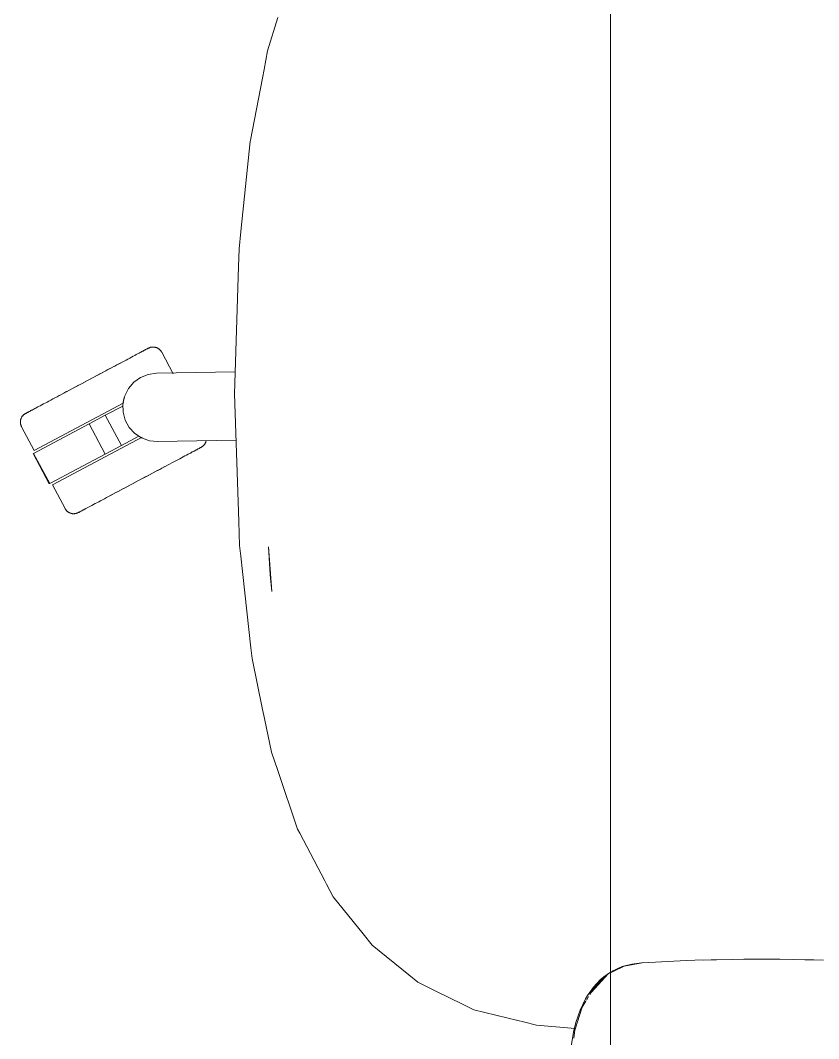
# Model space of a CAD drawing. Header units: millimetres. Extents: x 155927 to 326028, y -36033 to 97293.
# Drawn here: x 186959.2 to 187286.1, y 30465.7 to 30882.9 of the extents above; entities that cross this region are included whole.
import ezdxf

# ---------------------------------------------------------------- set-up
doc = ezdxf.new("R2010")
doc.units = ezdxf.units.MM
doc.header["$MEASUREMENT"] = 0
doc.layers.add('G-IMPT', color=8, linetype='CONTINUOUS', lineweight=9)
doc.layers.add('I-FURN', color=8, linetype='CONTINUOUS', lineweight=9)

msp = doc.modelspace()

# ---------------------------------------------------------------- linework, layer by layer
at = {"layer": 'G-IMPT'}
for p, q in [((187064.65, 30884.04), (187060.45, 30870.44)), ((187060.45, 30870.44), (187058.99, 30862.83)), ((187058.29, 30859.17), (187058.99, 30862.83)), ((187058.29, 30859.17), (187053.42, 30833.79)), ((187053.33, 30833.33), (187049.51, 30796.34)), ((187053.33, 30833.33), (187053.42, 30833.79)), ((187049.51, 30796.34), (187048.78, 30789.27)), ((187048.56, 30782.01), (187048.78, 30789.27)), ((187046.94, 30729.85), (187048.56, 30782.01)), ((187048.64, 30677.66), (187046.94, 30729.85)), ((187048.64, 30677.66), (187048.97, 30667.72)), ((187049.45, 30663.35), (187048.97, 30667.72)), ((187060.85, 30667.19), (187061.48, 30655.85)), ((187060.85, 30667.19), (187062.1, 30648.91)), ((187049.45, 30663.35), (187053.58, 30625.9)), ((187062.1, 30648.91), (187061.48, 30655.85)), ((187054.06, 30621.49), (187053.58, 30625.9)), ((187058.41, 30600.54), (187054.06, 30621.49)), ((187058.41, 30600.54), (187059.18, 30596.86)), ((187059.18, 30596.86), (187062.05, 30583.04)), ((187064.56, 30575.61), (187062.05, 30583.04)), ((187064.56, 30575.61), (187072.71, 30551.52)), ((187073.59, 30549.86), (187072.71, 30551.52)), ((187083.89, 30530.35), (187073.59, 30549.86)), ((187083.89, 30530.35), (187084.61, 30528.97)), ((187087.32, 30523.84), (187084.61, 30528.97)), ((187087.32, 30523.84), (187099.53, 30508.71)), ((187103.29, 30504.05), (187099.53, 30508.71)), ((187118.24, 30491.88), (187103.29, 30504.05)), ((187201.27, 30493.26), (187205.59, 30495.24)), ((187202.17, 30493.34), (187206.43, 30495.44)), ((187209.54, 30496.31), (187205.59, 30495.24)), ((187206.43, 30495.44), (187213.78, 30496.81)), ((187213.55, 30496.81), (187209.54, 30496.31)), ((187219.22, 30497.09), (187213.55, 30496.81)), ((187219.22, 30497.09), (187231.78, 30497.71)), ((187235.32, 30497.83), (187231.78, 30497.71)), ((187250.99, 30498.21), (187235.32, 30497.83)), ((187238.72, 30497.89), (187242.05, 30498.03)), ((187244.27, 30498.04), (187242.05, 30498.03)), ((187250.99, 30498.21), (187255.5, 30498.26)), ((187255.5, 30498.26), (187270.22, 30498.26)), ((187275.69, 30498.18), (187270.22, 30498.26)), ((187275.69, 30498.18), (187287.99, 30497.89)), ((187282.47, 30498.05), (187280.39, 30498.05)), ((187284.12, 30497.97), (187282.47, 30498.05)), ((187118.24, 30491.88), (187121.89, 30488.9)), ((187193.03, 30484.84), (187199.94, 30492.23)), ((187194.23, 30486.93), (187199.94, 30492.23)), ((187196.72, 30489.92), (187198.05, 30491.05)), ((187199.94, 30492.23), (187197.53, 30490)), ((187200.9, 30493.01), (187198.05, 30491.05)), ((187202.17, 30493.34), (187200.9, 30492.71)), ((187121.89, 30488.9), (187129.05, 30485.37)), ((187193.86, 30486.87), (187191.41, 30483.42)), ((187192.34, 30483.78), (187194.23, 30486.93)), ((187196.72, 30489.92), (187193.86, 30486.87)), ((187194.17, 30486.15), (187197.53, 30490)), ((187140.52, 30479.73), (187129.05, 30485.37)), ((187190.61, 30482.05), (187191.41, 30483.42)), ((187191.01, 30481.55), (187191.87, 30482.99)), ((187193.03, 30484.84), (187193.86, 30485.79)), ((187140.52, 30479.73), (187144.89, 30477.58)), ((187186.24, 30469.23), (187189.27, 30478.63)), ((187188.4, 30477.41), (187190.61, 30482.05)), ((187189.27, 30478.63), (187190.73, 30481.08)), ((187144.89, 30477.58), (187162.83, 30473.18)), ((187186.66, 30472.32), (187188.4, 30477.41)), ((187162.83, 30473.18), (187165.2, 30472.6)), ((187170.49, 30471.3), (187165.2, 30472.6)), ((187186.37, 30469.86), (187170.49, 30471.3)), ((187186.66, 30472.32), (187185.68, 30468.39)), ((187185.68, 30468.39), (187184.57, 30461.63)), ((187185.77, 30465.94), (187186.24, 30469.23))]:
    msp.add_line(p, q, dxfattribs=at)
at = {"layer": 'I-FURN'}
for p, q in [((187200.9, 30007.61), (187200.9, 31407.61)), ((187200.9, 31407.61), (187200.9, 30007.61)), ((187005.38, 30745.28), (187004.7, 30744.92)), ((187006.03, 30745.63), (187005.38, 30745.28)), ((187006.64, 30745.95), (187006.03, 30745.63)), ((187007.23, 30746.26), (187006.64, 30745.95)), ((187006.91, 30746.1), (187007.48, 30746.4)), ((187007.78, 30746.56), (187007.23, 30746.26)), ((187007.48, 30746.4), (187008.02, 30746.69)), ((187008.29, 30746.83), (187007.78, 30746.56)), ((187008.02, 30746.69), (187008.52, 30746.95)), ((187008.78, 30747.09), (187008.29, 30746.83)), ((187008.52, 30746.95), (187008.99, 30747.2)), ((187009.22, 30747.33), (187008.78, 30747.09)), ((187008.99, 30747.2), (187009.42, 30747.43)), ((187009.63, 30747.54), (187009.22, 30747.33)), ((187009.42, 30747.43), (187009.81, 30747.64)), ((187010.01, 30747.74), (187009.63, 30747.54)), ((187009.81, 30747.64), (187010.16, 30747.83)), ((187010.34, 30747.92), (187010.01, 30747.74)), ((187010.16, 30747.83), (187010.48, 30748)), ((187010.64, 30748.08), (187010.34, 30747.92)), ((187010.48, 30748), (187010.76, 30748.14)), ((187010.9, 30748.22), (187010.64, 30748.08)), ((187010.76, 30748.14), (187011, 30748.27)), ((187011.12, 30748.33), (187010.9, 30748.22)), ((187011, 30748.27), (187011.2, 30748.38)), ((187011.3, 30748.43), (187011.12, 30748.33)), ((187011.2, 30748.38), (187011.37, 30748.46)), ((187011.44, 30748.5), (187011.3, 30748.43)), ((187011.37, 30748.46), (187011.49, 30748.53)), ((187011.54, 30748.56), (187011.44, 30748.5)), ((187011.49, 30748.53), (187011.57, 30748.57)), ((187011.6, 30748.59), (187011.54, 30748.56)), ((187011.57, 30748.57), (187011.61, 30748.6)), ((187011.62, 30748.6), (187011.6, 30748.59)), ((187011.61, 30748.6), (187011.62, 30748.6)), ((187011.62, 30748.6), (187011.76, 30748.67)), ((187011.76, 30748.67), (187011.91, 30748.74)), ((187011.91, 30748.74), (187012.06, 30748.8)), ((187012.06, 30748.8), (187012.21, 30748.85)), ((187012.21, 30748.85), (187012.36, 30748.9)), ((187012.36, 30748.9), (187012.52, 30748.95)), ((187012.52, 30748.95), (187012.67, 30748.98)), ((187012.67, 30748.98), (187012.83, 30749.01)), ((187012.83, 30749.01), (187012.99, 30749.04)), ((187012.99, 30749.04), (187013.15, 30749.05)), ((187013.15, 30749.05), (187013.31, 30749.07)), ((187013.31, 30749.07), (187013.47, 30749.07)), ((187013.47, 30749.07), (187013.63, 30749.07)), ((187013.63, 30749.07), (187013.8, 30749.06)), ((187013.8, 30749.06), (187013.96, 30749.05)), ((187013.96, 30749.05), (187014.12, 30749.02)), ((187014.12, 30749.02), (187014.27, 30749)), ((187014.27, 30749), (187014.43, 30748.96)), ((187014.43, 30748.96), (187014.59, 30748.92)), ((187014.59, 30748.92), (187014.74, 30748.88)), ((187014.74, 30748.88), (187014.9, 30748.82)), ((187014.9, 30748.82), (187015.05, 30748.77)), ((187015.05, 30748.77), (187015.19, 30748.7)), ((187015.19, 30748.7), (187015.34, 30748.63)), ((187015.34, 30748.63), (187015.48, 30748.55)), ((187015.48, 30748.55), (187015.62, 30748.47)), ((187015.62, 30748.47), (187015.76, 30748.39)), ((187015.76, 30748.39), (187015.89, 30748.29)), ((187015.89, 30748.29), (187016.02, 30748.2)), ((187016.02, 30748.2), (187016.14, 30748.09)), ((187016.14, 30748.09), (187016.26, 30747.99)), ((187016.26, 30747.99), (187016.38, 30747.87)), ((187016.38, 30747.87), (187016.49, 30747.76)), ((187016.49, 30747.76), (187016.59, 30747.63)), ((187016.59, 30747.63), (187016.69, 30747.51)), ((187016.69, 30747.51), (187016.79, 30747.38)), ((187016.79, 30747.38), (187016.88, 30747.25)), ((187016.88, 30747.25), (187016.97, 30747.11)), ((187016.97, 30747.11), (187017.05, 30746.97)), ((187017.05, 30746.97), (187017.07, 30746.93)), ((187021.77, 30738.09), (187017.07, 30746.93)), ((186997.43, 30741.06), (186996.52, 30740.57)), ((186996.94, 30740.79), (186997.85, 30741.28)), ((186998.33, 30741.53), (186997.43, 30741.06)), ((186997.85, 30741.28), (186998.73, 30741.75)), ((186999.2, 30742), (186998.33, 30741.53)), ((186998.73, 30741.75), (186999.6, 30742.21)), ((187000.06, 30742.45), (186999.2, 30742)), ((186999.6, 30742.21), (187000.45, 30742.66)), ((187000.9, 30742.9), (187000.06, 30742.45)), ((187001.71, 30743.33), (187000.9, 30742.9)), ((187002.5, 30743.75), (187001.71, 30743.33)), ((187003.26, 30744.15), (187002.5, 30743.75)), ((187003.99, 30744.54), (187003.26, 30744.15)), ((187004.7, 30744.92), (187003.99, 30744.54)), ((186989.76, 30736.98), (186988.76, 30736.44)), ((186989.22, 30736.69), (186990.22, 30737.22)), ((186990.75, 30737.5), (186989.76, 30736.98)), ((186990.22, 30737.22), (186991.21, 30737.75)), ((186991.74, 30738.03), (186990.75, 30737.5)), ((186991.21, 30737.75), (186992.19, 30738.27)), ((186992.72, 30738.55), (186991.74, 30738.03)), ((186992.19, 30738.27), (186993.16, 30738.79)), ((186993.69, 30739.06), (186992.72, 30738.55)), ((186993.16, 30738.79), (186994.13, 30739.3)), ((186994.64, 30739.57), (186993.69, 30739.06)), ((186994.13, 30739.3), (186995.08, 30739.81)), ((186995.59, 30740.08), (186994.64, 30739.57)), ((186995.08, 30739.81), (186996.02, 30740.3)), ((186996.52, 30740.57), (186995.59, 30740.08)), ((186996.02, 30740.3), (186996.94, 30740.79)), ((187008.41, 30736.59), (187011.54, 30737.84)), ((187011.54, 30737.84), (187014.88, 30738.31)), ((187014.88, 30738.31), (187047.22, 30738.87)), ((186981.75, 30732.72), (186980.77, 30732.2)), ((186981.22, 30732.44), (186982.21, 30732.96)), ((186982.74, 30733.25), (186981.75, 30732.72)), ((186982.21, 30732.96), (186983.2, 30733.49)), ((186983.74, 30733.78), (186982.74, 30733.25)), ((186983.2, 30733.49), (186984.2, 30734.02)), ((186984.74, 30734.31), (186983.74, 30733.78)), ((186984.2, 30734.02), (186985.2, 30734.55)), ((186985.75, 30734.84), (186984.74, 30734.31)), ((186985.2, 30734.55), (186986.21, 30735.09)), ((186986.75, 30735.38), (186985.75, 30734.84)), ((186986.21, 30735.09), (186987.21, 30735.62)), ((186987.76, 30735.91), (186986.75, 30735.38)), ((186987.21, 30735.62), (186988.22, 30736.16)), ((186988.76, 30736.44), (186987.76, 30735.91)), ((186988.22, 30736.16), (186989.22, 30736.69)), ((187003.47, 30732.06), (187005.66, 30734.63)), ((187005.66, 30734.63), (187008.41, 30736.59)), ((186974.23, 30728.72), (186973.36, 30728.26)), ((186975.11, 30729.19), (186974.23, 30728.72)), ((186976.02, 30729.67), (186975.11, 30729.19)), ((186975.53, 30729.41), (186976.44, 30729.9)), ((186976.94, 30730.16), (186976.02, 30729.67)), ((186976.44, 30729.9), (186977.37, 30730.39)), ((186977.88, 30730.66), (186976.94, 30730.16)), ((186977.37, 30730.39), (186978.31, 30730.89)), ((186978.83, 30731.17), (186977.88, 30730.66)), ((186978.31, 30730.89), (186979.27, 30731.4)), ((186979.79, 30731.68), (186978.83, 30731.17)), ((186979.27, 30731.4), (186980.24, 30731.92)), ((186980.77, 30732.2), (186979.79, 30731.68)), ((186980.24, 30731.92), (186981.22, 30732.44)), ((187001.21, 30725.76), (187001.96, 30729.05)), ((187001.96, 30729.05), (187003.47, 30732.06)), ((186964.83, 30706.73), (187001.54, 30726.25)), ((186966.04, 30724.37), (186965.47, 30724.06)), ((186965.73, 30724.2), (186966.32, 30724.51)), ((186966.65, 30724.69), (186966.04, 30724.37)), ((186967.28, 30725.02), (186966.65, 30724.69)), ((186967.94, 30725.38), (186967.28, 30725.02)), ((186968.64, 30725.75), (186967.94, 30725.38)), ((186969.36, 30726.13), (186968.64, 30725.75)), ((186970.11, 30726.53), (186969.36, 30726.13)), ((186970.89, 30726.94), (186970.11, 30726.53)), ((186971.69, 30727.37), (186970.89, 30726.94)), ((186972.51, 30727.81), (186971.69, 30727.37)), ((186973.36, 30728.26), (186972.51, 30727.81)), ((186993.99, 30721.11), (187001.14, 30724.9)), ((187001.26, 30722.39), (187001.21, 30725.76)), ((186959.57, 30719.99), (186959.64, 30720.14)), ((186959.64, 30720.14), (186959.72, 30720.28)), ((186959.72, 30720.28), (186959.8, 30720.42)), ((186959.8, 30720.42), (186959.89, 30720.56)), ((186959.89, 30720.56), (186959.98, 30720.69)), ((186959.98, 30720.69), (186960.08, 30720.82)), ((186960.08, 30720.82), (186960.18, 30720.94)), ((186960.18, 30720.94), (186960.29, 30721.06)), ((186960.29, 30721.06), (186960.4, 30721.18)), ((186960.4, 30721.18), (186960.52, 30721.29)), ((186960.52, 30721.29), (186960.64, 30721.39)), ((186960.64, 30721.39), (186960.76, 30721.49)), ((186960.76, 30721.49), (186960.89, 30721.59)), ((186960.89, 30721.59), (186961.03, 30721.68)), ((186961.03, 30721.68), (186961.16, 30721.77)), ((186961.16, 30721.77), (186961.3, 30721.85)), ((186961.3, 30721.85), (186961.34, 30721.87)), ((186961.34, 30721.87), (186961.36, 30721.88)), ((186961.35, 30721.87), (186961.34, 30721.87)), ((186961.39, 30721.89), (186961.35, 30721.87)), ((186961.36, 30721.88), (186961.42, 30721.91)), ((186961.47, 30721.94), (186961.39, 30721.89)), ((186961.42, 30721.91), (186961.52, 30721.96)), ((186961.59, 30722), (186961.47, 30721.94)), ((186961.52, 30721.96), (186961.66, 30722.04)), ((186961.76, 30722.09), (186961.59, 30722)), ((186961.66, 30722.04), (186961.84, 30722.13)), ((186961.96, 30722.19), (186961.76, 30722.09)), ((186961.84, 30722.13), (186962.06, 30722.25)), ((186962.2, 30722.32), (186961.96, 30722.19)), ((186962.06, 30722.25), (186962.32, 30722.39)), ((186962.48, 30722.47), (186962.2, 30722.32)), ((186962.32, 30722.39), (186962.62, 30722.55)), ((186962.79, 30722.64), (186962.48, 30722.47)), ((186962.62, 30722.55), (186962.95, 30722.72)), ((186963.15, 30722.83), (186962.79, 30722.64)), ((186962.95, 30722.72), (186963.33, 30722.92)), ((186963.54, 30723.04), (186963.15, 30722.83)), ((186963.33, 30722.92), (186963.74, 30723.14)), ((186963.97, 30723.27), (186963.54, 30723.04)), ((186963.74, 30723.14), (186964.18, 30723.38)), ((186964.44, 30723.51), (186963.97, 30723.27)), ((186964.18, 30723.38), (186964.66, 30723.63)), ((186964.94, 30723.78), (186964.44, 30723.51)), ((186964.66, 30723.63), (186965.18, 30723.91)), ((186965.47, 30724.06), (186964.94, 30723.78)), ((186965.18, 30723.91), (186965.73, 30724.2)), ((186987.35, 30717.57), (186993.99, 30721.11)), ((187000.56, 30708.74), (186993.99, 30721.11)), ((187002.13, 30719.13), (187001.26, 30722.39)), ((186959.2, 30718.27), (186959.21, 30718.43)), ((186959.21, 30718.11), (186959.2, 30718.27)), ((186959.21, 30718.6), (186959.23, 30718.76)), ((186959.21, 30718.43), (186959.21, 30718.6)), ((186959.22, 30717.95), (186959.21, 30718.11)), ((186959.24, 30717.79), (186959.22, 30717.95)), ((186959.23, 30718.76), (186959.25, 30718.92)), ((186959.26, 30717.63), (186959.24, 30717.79)), ((186959.25, 30718.92), (186959.28, 30719.07)), ((186959.29, 30717.47), (186959.26, 30717.63)), ((186959.28, 30719.07), (186959.31, 30719.23)), ((186959.33, 30717.32), (186959.29, 30717.47)), ((186959.31, 30719.23), (186959.35, 30719.39)), ((186959.37, 30717.16), (186959.33, 30717.32)), ((186959.35, 30719.39), (186959.4, 30719.54)), ((186959.42, 30717.01), (186959.37, 30717.16)), ((186959.4, 30719.54), (186959.45, 30719.7)), ((186959.47, 30716.86), (186959.42, 30717.01)), ((186959.45, 30719.7), (186959.51, 30719.85)), ((186959.54, 30716.71), (186959.47, 30716.86)), ((186959.51, 30719.85), (186959.57, 30719.99)), ((186959.6, 30716.56), (186959.54, 30716.71)), ((186959.68, 30716.42), (186959.6, 30716.56)), ((186959.68, 30716.42), (186964.83, 30706.73)), ((186964.64, 30705.5), (186987.35, 30717.57)), ((186993.92, 30705.21), (186987.35, 30717.57)), ((187003.75, 30716.17), (187002.13, 30719.13)), ((187006.03, 30713.68), (187003.75, 30716.17)), ((186972.34, 30692.6), (187009.09, 30712.14)), ((187007.71, 30712.54), (187000.56, 30708.74)), ((187008.84, 30711.82), (187006.03, 30713.68)), ((187012.01, 30710.67), (187008.84, 30711.82)), ((187000.56, 30708.74), (186993.92, 30705.21)), ((187015.37, 30710.33), (187012.01, 30710.67)), ((187047.56, 30710.89), (187015.37, 30710.33)), ((187032.36, 30707.53), (187032.6, 30707.66)), ((187032.71, 30707.72), (187032.49, 30707.6)), ((187032.6, 30707.66), (187032.8, 30707.76)), ((187032.89, 30707.81), (187032.71, 30707.72)), ((187032.8, 30707.76), (187032.96, 30707.85)), ((187033.03, 30707.89), (187032.89, 30707.81)), ((187032.96, 30707.85), (187033.08, 30707.91)), ((187033.13, 30707.94), (187033.03, 30707.89)), ((187033.08, 30707.91), (187033.16, 30707.96)), ((187033.19, 30707.97), (187033.13, 30707.94)), ((187033.16, 30707.96), (187033.21, 30707.98)), ((187033.21, 30707.98), (187033.19, 30707.97)), ((187033.25, 30708), (187033.21, 30707.98)), ((187033.21, 30707.98), (187033.21, 30707.98)), ((187033.39, 30708.08), (187033.25, 30708)), ((187033.53, 30708.17), (187033.39, 30708.08)), ((187033.66, 30708.26), (187033.53, 30708.17)), ((187033.79, 30708.36), (187033.66, 30708.26)), ((187033.91, 30708.46), (187033.79, 30708.36)), ((187034.04, 30708.56), (187033.91, 30708.46)), ((187034.15, 30708.67), (187034.04, 30708.56)), ((187034.27, 30708.79), (187034.15, 30708.67)), ((187034.37, 30708.91), (187034.27, 30708.79)), ((187034.48, 30709.03), (187034.37, 30708.91)), ((187034.57, 30709.16), (187034.48, 30709.03)), ((187034.67, 30709.29), (187034.57, 30709.16)), ((187034.75, 30709.43), (187034.67, 30709.29)), ((187034.83, 30709.57), (187034.75, 30709.43)), ((187034.91, 30709.71), (187034.83, 30709.57)), ((187034.98, 30709.86), (187034.91, 30709.71)), ((187035.05, 30710), (187034.98, 30709.86)), ((187035.1, 30710.15), (187035.05, 30710)), ((187035.16, 30710.31), (187035.1, 30710.15)), ((187035.2, 30710.46), (187035.16, 30710.31)), ((187035.24, 30710.62), (187035.2, 30710.46)), ((186964.47, 30705.41), (186971.04, 30693.05)), ((186971.21, 30693.14), (186964.64, 30705.5)), ((186993.92, 30705.21), (186971.21, 30693.14)), ((187024.45, 30703.32), (187025.19, 30703.72)), ((187025.19, 30703.72), (187025.92, 30704.1)), ((187025.92, 30704.1), (187026.61, 30704.47)), ((187026.61, 30704.47), (187027.28, 30704.83)), ((187027.28, 30704.83), (187027.91, 30705.16)), ((187027.91, 30705.16), (187028.51, 30705.48)), ((187028.82, 30705.65), (187028.24, 30705.34)), ((187028.51, 30705.48), (187029.08, 30705.79)), ((187029.37, 30705.94), (187028.82, 30705.65)), ((187029.08, 30705.79), (187029.61, 30706.07)), ((187029.89, 30706.22), (187029.37, 30705.94)), ((187029.61, 30706.07), (187030.12, 30706.34)), ((187030.37, 30706.47), (187029.89, 30706.22)), ((187030.12, 30706.34), (187030.58, 30706.58)), ((187030.82, 30706.71), (187030.37, 30706.47)), ((187030.58, 30706.58), (187031.01, 30706.81)), ((187031.23, 30706.93), (187030.82, 30706.71)), ((187031.01, 30706.81), (187031.4, 30707.02)), ((187031.6, 30707.13), (187031.23, 30706.93)), ((187031.4, 30707.02), (187031.76, 30707.21)), ((187031.94, 30707.3), (187031.6, 30707.13)), ((187031.76, 30707.21), (187032.08, 30707.38)), ((187032.23, 30707.46), (187031.94, 30707.3)), ((187032.08, 30707.38), (187032.36, 30707.53)), ((187032.49, 30707.6), (187032.23, 30707.46)), ((187017.18, 30699.46), (187016.24, 30698.96)), ((187016.68, 30699.19), (187017.61, 30699.69)), ((187018.11, 30699.95), (187017.18, 30699.46)), ((187017.61, 30699.69), (187018.54, 30700.18)), ((187019.03, 30700.44), (187018.11, 30699.95)), ((187018.54, 30700.18), (187019.44, 30700.66)), ((187019.44, 30700.66), (187020.33, 30701.13)), ((187020.33, 30701.13), (187021.2, 30701.59)), ((187021.2, 30701.59), (187022.04, 30702.04)), ((187022.04, 30702.04), (187022.87, 30702.48)), ((187022.87, 30702.48), (187023.67, 30702.91)), ((187023.67, 30702.91), (187024.45, 30703.32)), ((187009.35, 30695.3), (187008.35, 30694.76)), ((187008.81, 30695.01), (187009.81, 30695.54)), ((187010.35, 30695.83), (187009.35, 30695.3)), ((187009.81, 30695.54), (187010.81, 30696.07)), ((187011.35, 30696.36), (187010.35, 30695.83)), ((187010.81, 30696.07), (187011.81, 30696.6)), ((187012.35, 30696.89), (187011.35, 30696.36)), ((187011.81, 30696.6), (187012.8, 30697.13)), ((187013.33, 30697.41), (187012.35, 30696.89)), ((187012.8, 30697.13), (187013.79, 30697.65)), ((187014.31, 30697.93), (187013.33, 30697.41)), ((187013.79, 30697.65), (187014.76, 30698.17)), ((187015.28, 30698.45), (187014.31, 30697.93)), ((187014.76, 30698.17), (187015.72, 30698.68)), ((187016.24, 30698.96), (187015.28, 30698.45)), ((187015.72, 30698.68), (187016.68, 30699.19)), ((186972.34, 30692.6), (186977.49, 30682.92)), ((187001.39, 30691.06), (187000.43, 30690.55)), ((187000.87, 30690.78), (187001.84, 30691.3)), ((187002.36, 30691.58), (187001.39, 30691.06)), ((187001.84, 30691.3), (187002.82, 30691.82)), ((187003.35, 30692.1), (187002.36, 30691.58)), ((187002.82, 30691.82), (187003.8, 30692.35)), ((187004.34, 30692.63), (187003.35, 30692.1)), ((187003.8, 30692.35), (187004.8, 30692.87)), ((187005.34, 30693.16), (187004.34, 30692.63)), ((187004.8, 30692.87), (187005.8, 30693.41)), ((187006.34, 30693.69), (187005.34, 30693.16)), ((187005.8, 30693.41), (187006.8, 30693.94)), ((187007.34, 30694.23), (187006.34, 30693.69)), ((187006.8, 30693.94), (187007.8, 30694.47)), ((187008.35, 30694.76), (187007.34, 30694.23)), ((187007.8, 30694.47), (187008.81, 30695.01)), ((186992.85, 30686.52), (186993.66, 30686.95)), ((186993.66, 30686.95), (186994.49, 30687.4)), ((186994.95, 30687.64), (186994.11, 30687.19)), ((186994.49, 30687.4), (186995.35, 30687.85)), ((186995.82, 30688.1), (186994.95, 30687.64)), ((186995.35, 30687.85), (186996.23, 30688.32)), ((186996.71, 30688.57), (186995.82, 30688.1)), ((186996.23, 30688.32), (186997.12, 30688.79)), ((186997.61, 30689.05), (186996.71, 30688.57)), ((186997.12, 30688.79), (186998.04, 30689.28)), ((186998.54, 30689.55), (186997.61, 30689.05)), ((186998.04, 30689.28), (186998.97, 30689.77)), ((186999.47, 30690.04), (186998.54, 30689.55)), ((186998.97, 30689.77), (186999.91, 30690.28)), ((187000.43, 30690.55), (186999.47, 30690.04)), ((186999.91, 30690.28), (187000.87, 30690.78)), ((186977.51, 30682.88), (186977.49, 30682.92)), ((186977.59, 30682.74), (186977.51, 30682.88)), ((186977.67, 30682.6), (186977.59, 30682.74)), ((186977.76, 30682.47), (186977.67, 30682.6)), ((186985.57, 30682.65), (186985.14, 30682.42)), ((186985.33, 30682.52), (186985.78, 30682.76)), ((186986.03, 30682.9), (186985.57, 30682.65)), ((186985.78, 30682.76), (186986.26, 30683.02)), ((186986.54, 30683.16), (186986.03, 30682.9)), ((186986.26, 30683.02), (186986.78, 30683.29)), ((186987.07, 30683.45), (186986.54, 30683.16)), ((186986.78, 30683.29), (186987.33, 30683.59)), ((186987.64, 30683.75), (186987.07, 30683.45)), ((186987.33, 30683.59), (186987.91, 30683.9)), ((186987.91, 30683.9), (186988.53, 30684.22)), ((186988.53, 30684.22), (186989.18, 30684.57)), ((186989.18, 30684.57), (186989.85, 30684.93)), ((186989.85, 30684.93), (186990.56, 30685.31)), ((186990.56, 30685.31), (186991.3, 30685.7)), ((186991.3, 30685.7), (186992.06, 30686.1)), ((186992.06, 30686.1), (186992.85, 30686.52)), ((186977.86, 30682.34), (186977.76, 30682.47)), ((186977.96, 30682.22), (186977.86, 30682.34)), ((186978.07, 30682.09), (186977.96, 30682.22)), ((186978.18, 30681.98), (186978.07, 30682.09)), ((186978.29, 30681.86), (186978.18, 30681.98)), ((186978.41, 30681.76), (186978.29, 30681.86)), ((186978.54, 30681.65), (186978.41, 30681.76)), ((186978.67, 30681.56), (186978.54, 30681.65)), ((186978.8, 30681.46), (186978.67, 30681.56)), ((186978.93, 30681.38), (186978.8, 30681.46)), ((186979.07, 30681.3), (186978.93, 30681.38)), ((186979.22, 30681.22), (186979.07, 30681.3)), ((186979.36, 30681.15), (186979.22, 30681.22)), ((186979.51, 30681.08), (186979.36, 30681.15)), ((186979.66, 30681.03), (186979.51, 30681.08)), ((186979.81, 30680.97), (186979.66, 30681.03)), ((186979.97, 30680.93), (186979.81, 30680.97)), ((186980.12, 30680.89), (186979.97, 30680.93)), ((186980.28, 30680.85), (186980.12, 30680.89)), ((186980.44, 30680.83), (186980.28, 30680.85)), ((186980.6, 30680.8), (186980.44, 30680.83)), ((186980.76, 30680.79), (186980.6, 30680.8)), ((186980.92, 30680.78), (186980.76, 30680.79)), ((186981.08, 30680.78), (186980.92, 30680.78)), ((186981.24, 30680.78), (186981.08, 30680.78)), ((186981.4, 30680.8), (186981.24, 30680.78)), ((186981.56, 30680.81), (186981.4, 30680.8)), ((186981.72, 30680.84), (186981.56, 30680.81)), ((186981.88, 30680.87), (186981.72, 30680.84)), ((186982.04, 30680.9), (186981.88, 30680.87)), ((186982.19, 30680.95), (186982.04, 30680.9)), ((186982.35, 30681), (186982.19, 30680.95)), ((186982.5, 30681.05), (186982.35, 30681)), ((186982.65, 30681.11), (186982.5, 30681.05)), ((186982.79, 30681.18), (186982.65, 30681.11)), ((186982.94, 30681.25), (186982.79, 30681.18)), ((186982.99, 30681.28), (186982.94, 30681.25)), ((186982.94, 30681.25), (186982.96, 30681.26)), ((186982.94, 30681.25), (186982.94, 30681.25)), ((186982.96, 30681.26), (186983.02, 30681.29)), ((186983.07, 30681.32), (186982.99, 30681.28)), ((186983.02, 30681.29), (186983.12, 30681.35)), ((186983.19, 30681.39), (186983.07, 30681.32)), ((186983.12, 30681.35), (186983.26, 30681.42)), ((186983.35, 30681.47), (186983.19, 30681.39)), ((186983.26, 30681.42), (186983.44, 30681.52)), ((186983.55, 30681.58), (186983.35, 30681.47)), ((186983.44, 30681.52), (186983.66, 30681.63)), ((186983.79, 30681.71), (186983.55, 30681.58)), ((186983.66, 30681.63), (186983.92, 30681.77)), ((186984.07, 30681.85), (186983.79, 30681.71)), ((186983.92, 30681.77), (186984.21, 30681.93)), ((186984.39, 30682.02), (186984.07, 30681.85)), ((186984.21, 30681.93), (186984.55, 30682.11)), ((186984.75, 30682.21), (186984.39, 30682.02)), ((186984.55, 30682.11), (186984.92, 30682.31)), ((186985.14, 30682.42), (186984.75, 30682.21)), ((186984.92, 30682.31), (186985.33, 30682.52))]:
    msp.add_line(p, q, dxfattribs=at)
msp.add_arc((187014.94, 30724.31), 13.81, 162.664, 167.6527, dxfattribs=at)
msp.add_open_spline([(187001.33, 30726.68), (187001.4, 30727.11), (187001.5, 30727.53), (187001.62, 30727.95)], degree=3, dxfattribs=at)

doc.saveas('drawing.dxf')
